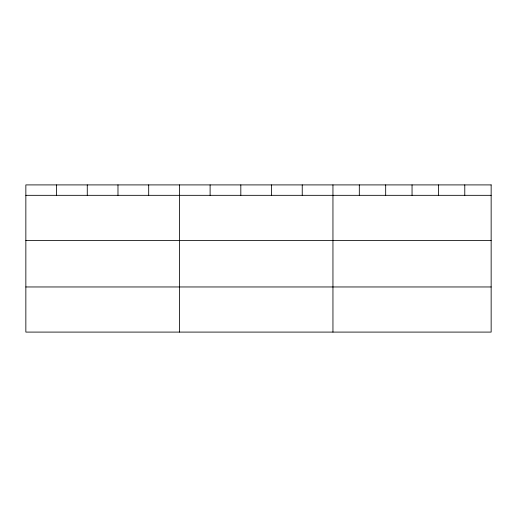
<?xml version="1.0" encoding="UTF-8"?>
<svg xmlns="http://www.w3.org/2000/svg" width="517" height="517" viewBox="0 0 517 517"><rect width="100%" height="100%" fill="white"/><g stroke="black" fill="none" stroke-linecap="round" stroke-linejoin="round"><path stroke-width="0.78" d="M25.85 195.329L491.15 195.329M25.85 240.463L491.15 240.463M25.85 286.961L491.15 286.961M464.783 184.905L464.783 195.329M438.416 184.905L438.416 195.329M412.049 184.905L412.049 195.329M385.682 184.905L385.682 195.329M359.315 184.905L359.315 195.329M332.948 184.905L332.948 332.095M302.238 184.905L302.238 195.329M271.528 184.905L271.528 195.329M240.819 184.905L240.819 195.329M210.109 184.905L210.109 195.329M179.399 184.905L179.399 332.095M148.689 184.905L148.689 195.329M117.979 184.905L117.979 195.329M87.27 184.905L87.27 195.329M56.56 184.905L56.56 195.329M491.15 184.905L25.85 184.905L25.85 332.095L491.15 332.095L491.15 184.905"/></g></svg>
